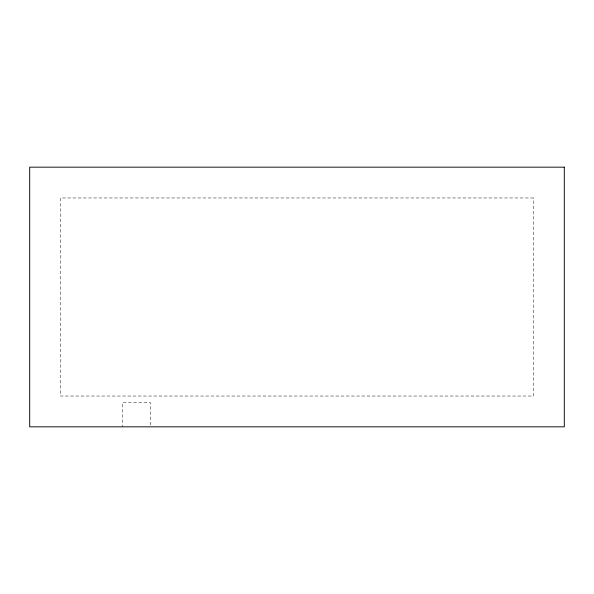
<?xml version="1.0" encoding="UTF-8"?>
<svg xmlns="http://www.w3.org/2000/svg" width="594" height="594" viewBox="0 0 594 594"><rect width="100%" height="100%" fill="white"/><g stroke="black" fill="none" stroke-linecap="round" stroke-linejoin="round"><path stroke-width="0.45" stroke-dasharray="2.97 2.23" d="M150.401 425.029L150.401 402.487L122.557 402.487L122.557 426.834M533.509 197.965L60.491 197.965L60.491 396.035L533.509 396.035L533.509 197.965"/><path stroke-width="0.89" d="M564.3 167.166L29.7 167.166L29.7 426.834L564.3 426.834L564.3 167.166"/></g></svg>
